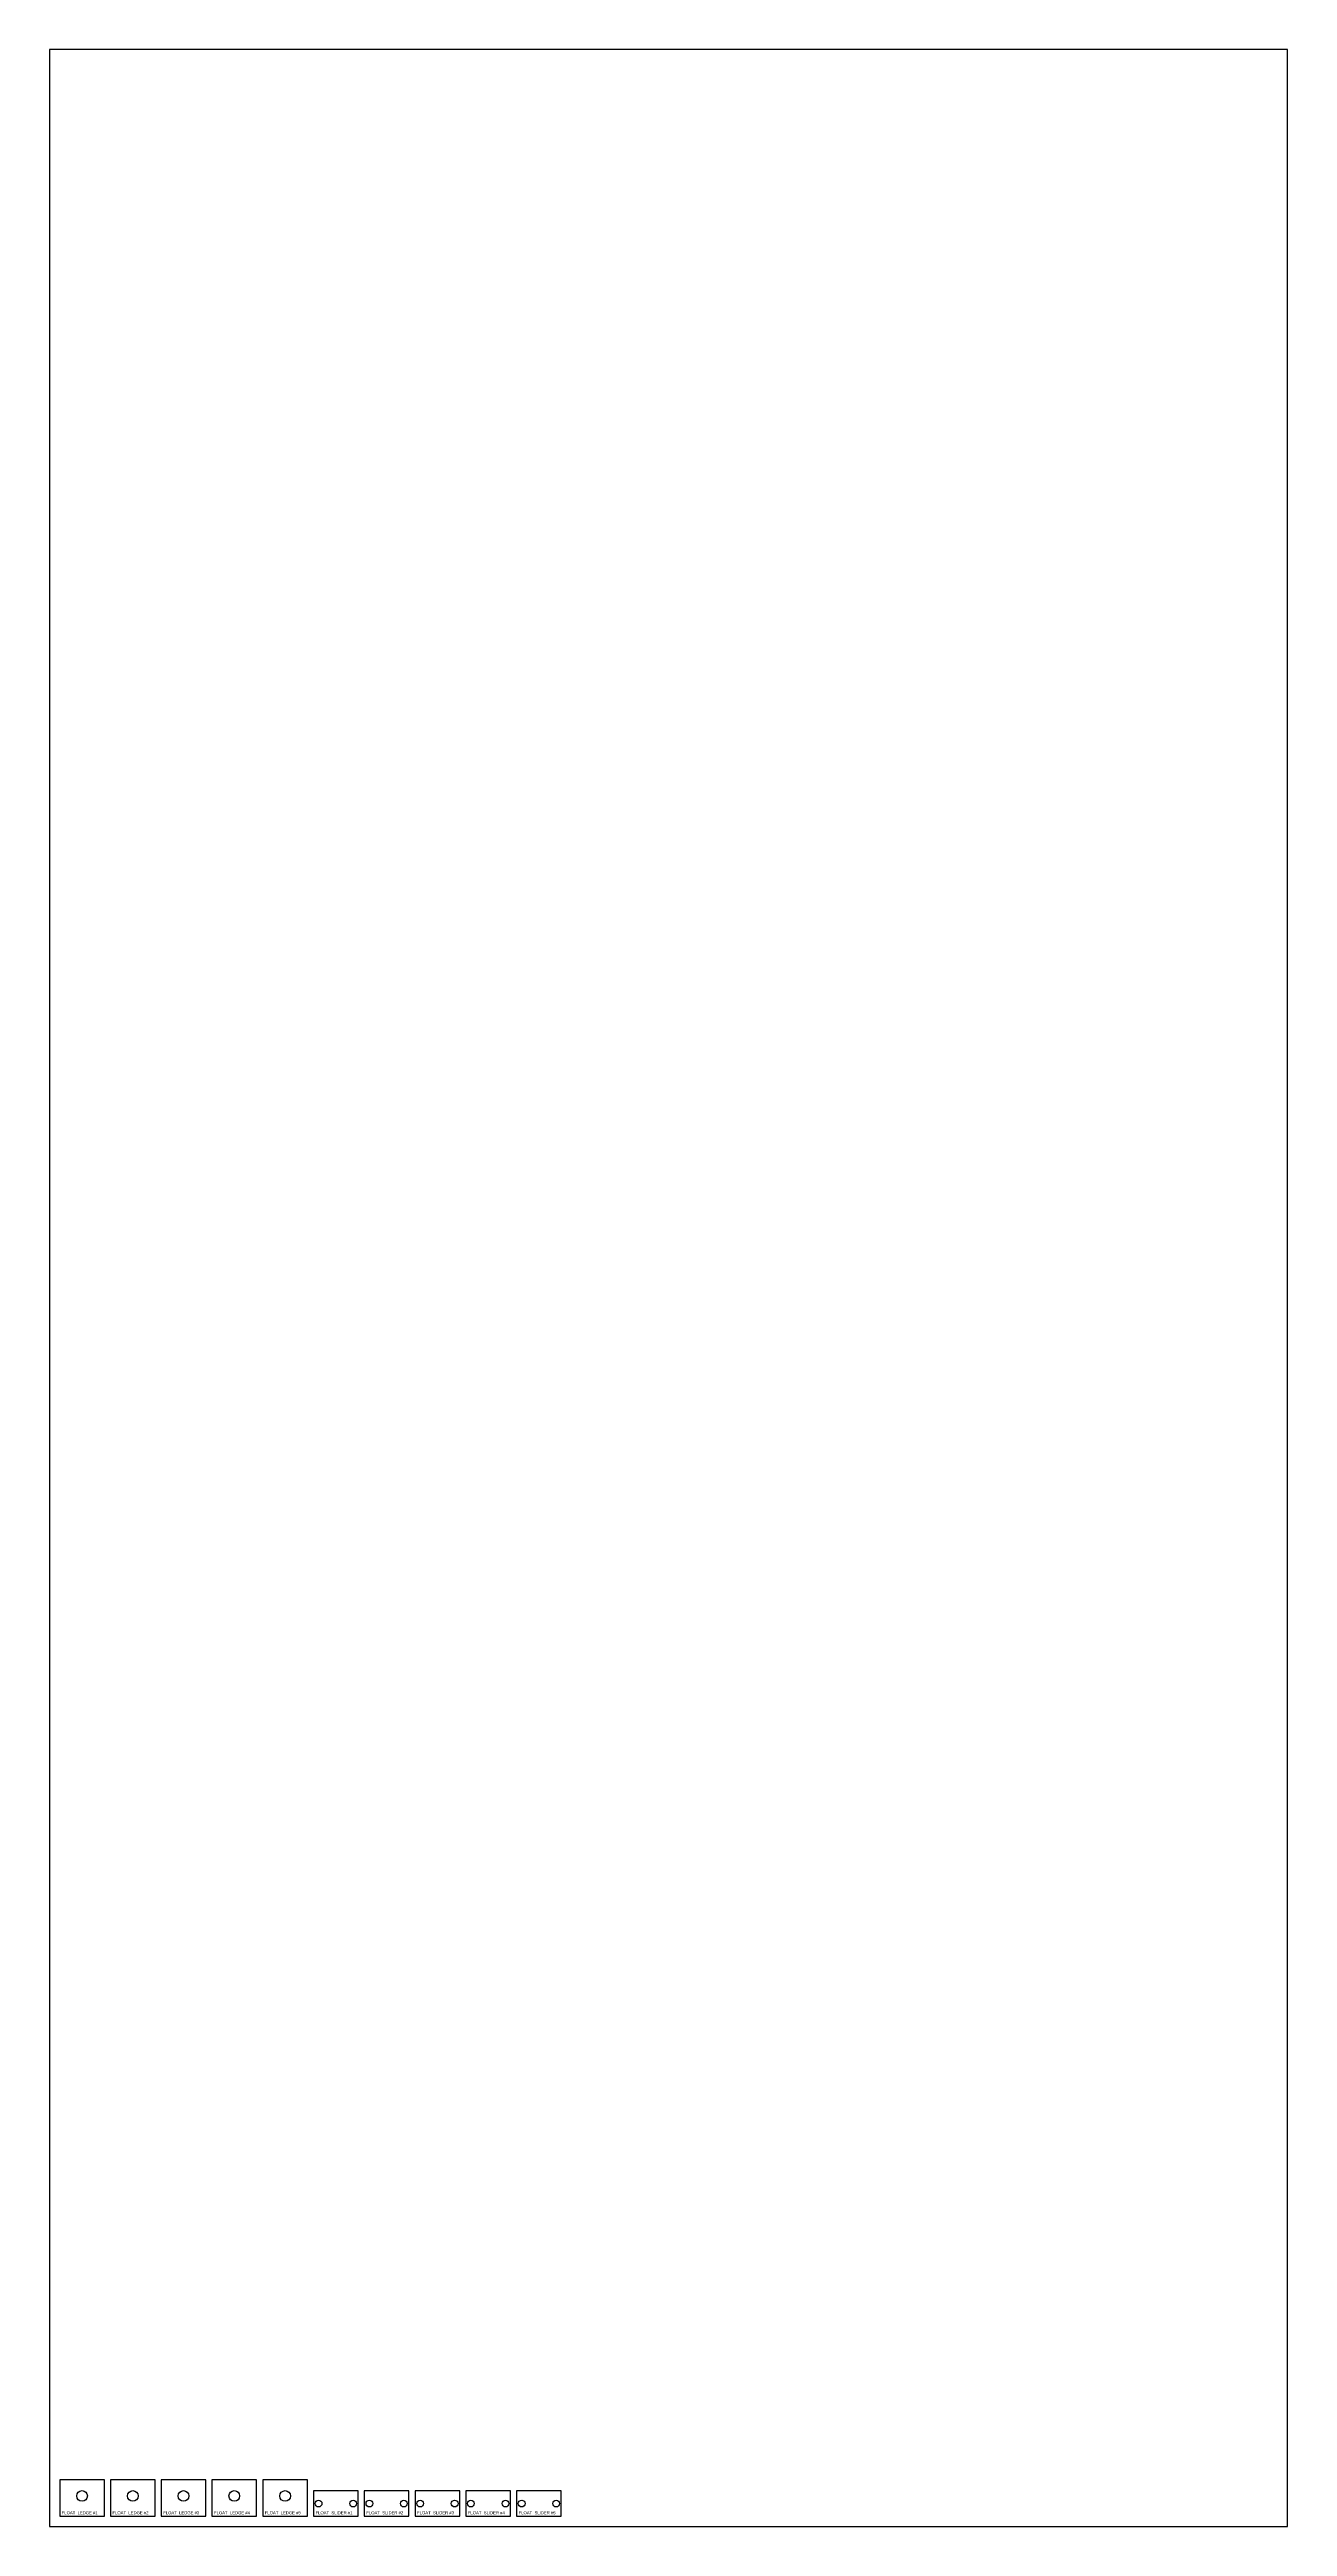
# Model space of a CAD drawing. Header units: millimetres. Extents: x 0 to 1219, y 0 to 2438.
import ezdxf

# ---------------------------------------------------------------- set-up
doc = ezdxf.new("R2010")
doc.units = ezdxf.units.MM
for name, color, linetype in [('CUT_HOLES', 7, 'Continuous'), ('CUT_OUTER', 7, 'Continuous'), ('PART_MARK_NO_CUT', 7, 'Continuous'), ('STOCK_NO_CUT', 7, 'Continuous')]:
    doc.layers.add(name, color=color, linetype=linetype)

msp = doc.modelspace()

# ---------------------------------------------------------------- linework, layer by layer
at = {"layer": 'CUT_HOLES'}
for centre, radius in [((32, 30), 5.25), ((82, 30), 5.25), ((132, 30), 5.25), ((182, 30), 5.25), ((232, 30), 5.25), ((265, 22.5), 3.3), ((299, 22.5), 3.3), ((315, 22.5), 3.3), ((349, 22.5), 3.3), ((365, 22.5), 3.3), ((399, 22.5), 3.3), ((415, 22.5), 3.3), ((449, 22.5), 3.3), ((465, 22.5), 3.3), ((499, 22.5), 3.3)]:
    msp.add_circle(centre, radius, dxfattribs=at)
at = {"layer": 'CUT_OUTER'}
for points in [[(54, 10), (54, 45.952), (10, 45.952), (10, 10)], [(104, 10), (104, 45.952), (60, 45.952), (60, 10)], [(154, 10), (154, 45.952), (110, 45.952), (110, 10)], [(204, 10), (204, 45.952), (160, 45.952), (160, 10)], [(254, 10), (254, 45.952), (210, 45.952), (210, 10)], [(260, 10), (304, 10), (304, 35), (260, 35)], [(310, 10), (354, 10), (354, 35), (310, 35)], [(360, 10), (404, 10), (404, 35), (360, 35)], [(410, 10), (454, 10), (454, 35), (410, 35)], [(460, 10), (504, 10), (504, 35), (460, 35)]]:
    msp.add_lwpolyline(points, close=True, dxfattribs=at)
at = {"layer": 'STOCK_NO_CUT'}
msp.add_lwpolyline([(0, 0), (1219.2, 0), (1219.2, 2438.4), (0, 2438.4)], close=True, dxfattribs=at)

# ---------------------------------------------------------------- texts
at = {"layer": 'PART_MARK_NO_CUT'}
for s, p in [('FLOAT_LEDGE #1', (12, 12)), ('FLOAT_LEDGE #2', (62, 12)), ('FLOAT_LEDGE #3', (112, 12)), ('FLOAT_LEDGE #4', (162, 12)), ('FLOAT_LEDGE #5', (212, 12)), ('FLOAT_SLIDER #1', (262, 12)), ('FLOAT_SLIDER #2', (312, 12)), ('FLOAT_SLIDER #3', (362, 12)), ('FLOAT_SLIDER #4', (412, 12)), ('FLOAT_SLIDER #5', (462, 12))]:
    msp.add_text(s, height=3, dxfattribs=at).set_placement(p)

doc.saveas('drawing.dxf')
